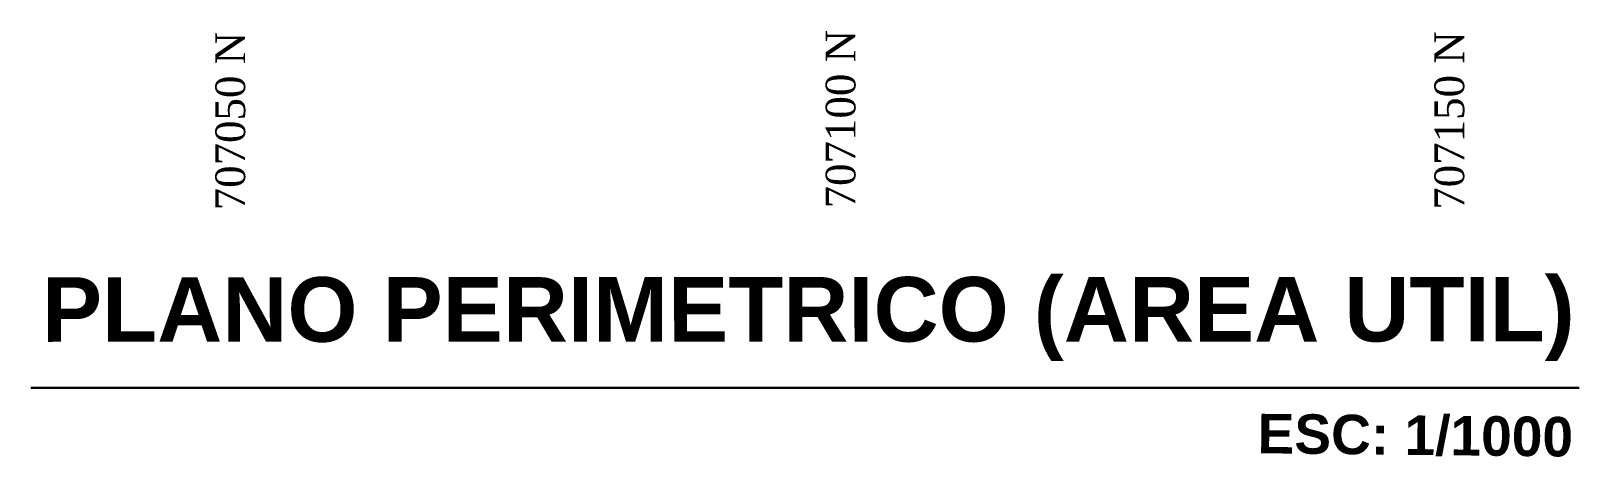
# Model space of a CAD drawing. Header units: metres. Extents: x 699753 to 708012, y 8489657 to 8490746.
# Drawn here: x 701162.7 to 701290, y 8490196.1 to 8490231.1 of the extents above; entities that cross this region are included whole.
import ezdxf

# ---------------------------------------------------------------- set-up
doc = ezdxf.new("R2010")
doc.units = ezdxf.units.M
doc.layers.add('1-blanco', color=7, linetype='Continuous', lineweight=25)
doc.layers.add('TEXTO', color=152, linetype='Continuous', lineweight=0)
doc.styles.add('L120', font='times.ttf', dxfattribs={"height": 3})
doc.styles.get("Standard").update_dxf_attribs({"font": 'simplex.shx'})

msp = doc.modelspace()

# ---------------------------------------------------------------- linework, layer by layer
at = {"layer": 'TEXTO', "lineweight": 30, "flags": 128}
msp.add_lwpolyline([(701162.73, 8490201.8), (701290.04, 8490201.8)], dxfattribs=at)

# ---------------------------------------------------------------- texts
at = {"layer": '1-blanco', "linetype": 'Continuous', "lineweight": 9, "char_height": 2.444, "attachment_point": 5, "rotation": 90, "style": 'L120'}
for s, insert in [('707050 N', (701179.14, 8490223.72)), ('707100 N', (701229.33, 8490223.88)), ('707150 N', (701279.39, 8490223.77))]:
    msp.add_mtext(s, dxfattribs=dict(at, insert=insert))
at = {"layer": '1-blanco', "linetype": 'Continuous', "lineweight": 9, "attachment_point": 8}
for s, insert, char_height, rotation in [('{\\fArial|b1|i0|c0|p34;PLANO PERIMETRICO (AREA UTIL)}', (701226.66, 8490204), 5.3084, 0.0145), ('{\\fArial|b1|i0|c0|p34;ESC: 1/1000}', (701276.56, 8490196.2), 3.244, 359.3935)]:
    msp.add_mtext(s, dxfattribs=dict(at, insert=insert, char_height=char_height, rotation=rotation))

doc.saveas('drawing.dxf')
